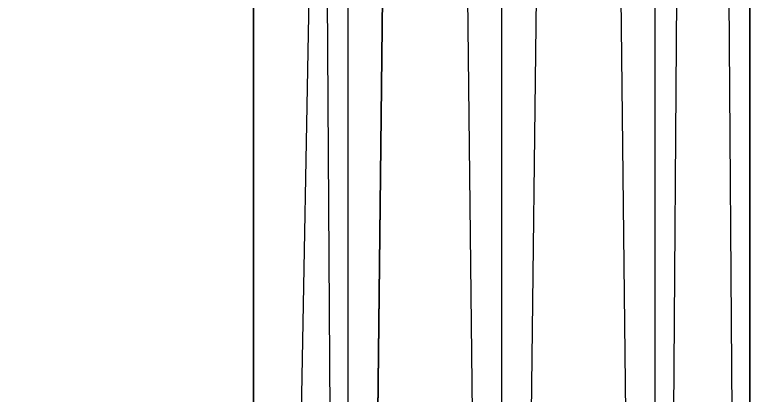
# Model space of a CAD drawing. Extents: x -3.3 to 26.7, y -2 to 14.5.
# Drawn here: x 13.445 to 14.012, y -0.002 to 0.289 of the extents above; entities that cross this region are included whole.
import ezdxf

# ---------------------------------------------------------------- set-up
doc = ezdxf.new("R2010")
doc.units = 0
doc.layers.add('UB3D', color=1, linetype='CONTINUOUS')

msp = doc.modelspace()

# ---------------------------------------------------------------- linework, layer by layer
at = {"layer": 'UB3D', "color": 254}
for points in [[(13.7, -2, -22.2918), (13.8176, 8.3, -22.2918), (13.6274, -2, -22.3918)], [(13.8176, 8.3, -22.2918), (13.6274, -2, -22.3918), (13.6274, 8.3, -22.3918)], [(13.6274, -2, -22.3918), (13.6274, 8.3, -22.3918), (13.6274, -2, -22.5154)], [(13.6274, 8.3, -22.3918), (13.6274, -2, -22.5154), (13.6274, 8.3, -22.5154)], [(13.6274, -2, -22.5154), (13.6274, 8.3, -22.5154), (13.7, -2, -22.6154)], [(13.6274, 8.3, -22.5154), (13.7, -2, -22.6154), (13.7, 8.3, -22.6154)], [(13.8176, -2, -22.2536), (13.8176, 8.3, -22.2536), (13.7, -2, -22.2918)], [(13.8176, 8.3, -22.2536), (13.7, -2, -22.2918), (13.8176, 8.3, -22.2918)], [(13.7, -2, -22.6154), (13.7, 8.3, -22.6154), (13.8176, -2, -22.6536)], [(13.7, 8.3, -22.6154), (13.8176, -2, -22.6536), (13.8176, 8.3, -22.6536)], [(13.8176, -2, -22.6536), (13.8176, 8.3, -22.6536), (13.9352, -2, -22.6154)], [(13.8176, 8.3, -22.6536), (13.9352, -2, -22.6154), (13.9352, 8.3, -22.6154)], [(13.9352, -2, -22.2918), (13.9352, 8.3, -22.2918), (13.8176, -2, -22.2536)], [(13.9352, 8.3, -22.2918), (13.8176, -2, -22.2536), (13.8176, 8.3, -22.2536)], [(13.9352, -2, -22.6154), (13.9352, 8.3, -22.6154), (14.0078, -2, -22.5154)], [(13.9352, 8.3, -22.6154), (14.0078, -2, -22.5154), (14.0078, 8.3, -22.5154)], [(14.0078, -2, -22.3918), (14.0078, 8.3, -22.3918), (13.9352, -2, -22.2918)], [(14.0078, 8.3, -22.3918), (13.9352, -2, -22.2918), (13.9352, 8.3, -22.2918)], [(14.0078, -2, -22.5154), (14.0078, 8.3, -22.5154), (14.0078, -2, -22.3918)], [(14.0078, 8.3, -22.5154), (14.0078, -2, -22.3918), (14.0078, 8.3, -22.3918)]]:
    msp.add_3dface(points, dxfattribs=at)
at = {"layer": 'UB3D', "color": 94}
for points in [[(-3.302, 0.5, -28.702), (26.698, 0.5, -28.702), (26.698, -0.5, -28.702), (-3.302, -0.5, -28.702)], [(26.698, 0.5, 1.298), (-3.302, 0.5, 1.298), (-3.302, -0.5, 1.298), (26.698, -0.5, 1.298)]]:
    msp.add_3dface(points, dxfattribs=at)

doc.saveas('drawing.dxf')
